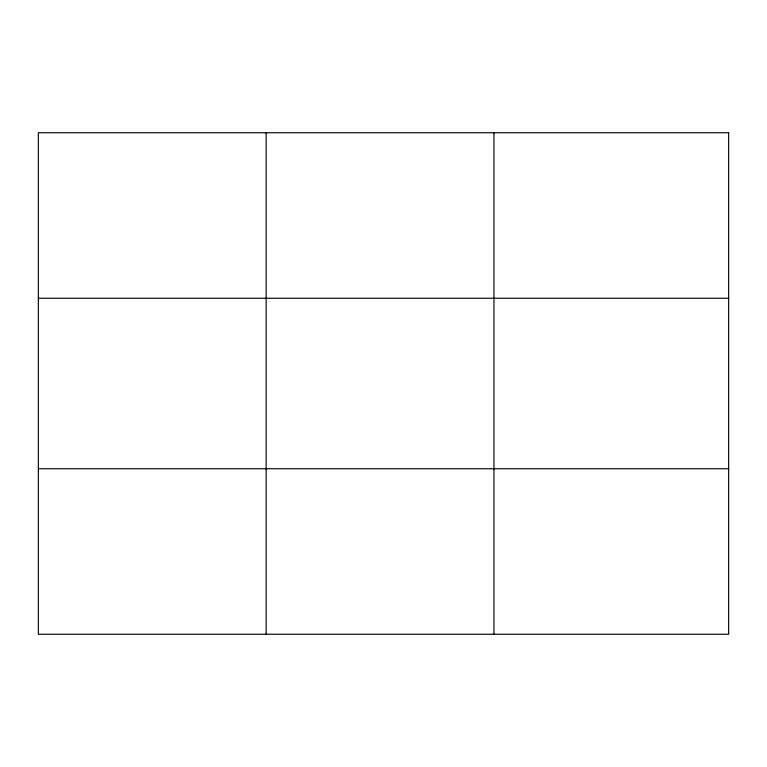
<?xml version="1.0" encoding="UTF-8"?>
<svg xmlns="http://www.w3.org/2000/svg" width="767" height="767" viewBox="0 0 767 767"><rect width="100%" height="100%" fill="white"/><g stroke="black" fill="none" stroke-linecap="round" stroke-linejoin="round"><path stroke-width="1.15" d="M266.149 132.749L266.149 634.251M493.948 132.749L493.948 634.251M38.35 298.248L728.65 298.248M38.35 468.752L728.65 468.752M728.65 132.749L728.65 634.251L38.35 634.251L38.35 132.749L728.65 132.749"/></g></svg>
